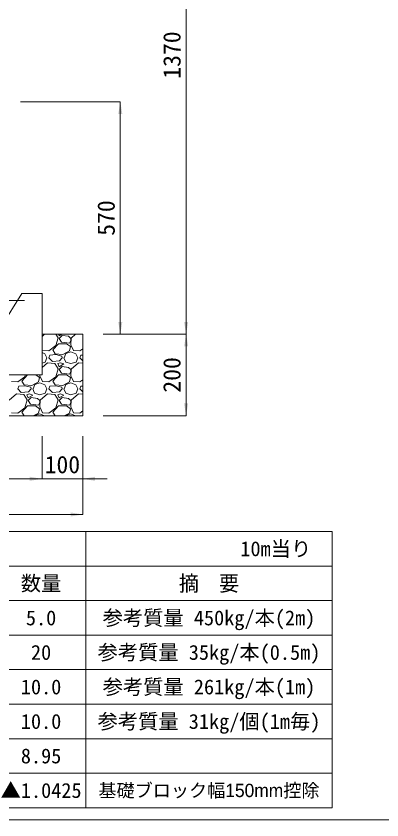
# Model space of a CAD drawing. Units: millimetres at full size. Extents: x 187207 to 255567, y 882048 to 905686.
# Drawn here: x 208954 to 209853, y 895648 to 897621 of the extents above; entities that cross this region are included whole.
import ezdxf
from ezdxf.enums import TextEntityAlignment as Align

# ---------------------------------------------------------------- set-up
doc = ezdxf.new("R2010")
doc.units = ezdxf.units.MM
doc.header["$LTSCALE"] = 20
for name, color, linetype, lineweight in [('Defpoints_3', 8, 'Continuous', 0), ('図枠', 5, 'Continuous', 13), ('基礎ブロック', 2, 'Continuous', 13), ('基礎材', 7, 'Continuous', 15), ('寸法・材料表', 7, 'Continuous', 13), ('寸法線', 7, 'Continuous', 13), ('ﾊｯﾁﾝｸﾞ', 7, 'Continuous', 5)]:
    doc.layers.add(name, color=color, linetype=linetype, lineweight=lineweight)
doc.styles.add('ＭＳ ゴシック', font='')
doc.styles.add('ＭＳ Ｐゴシック', font='')
doc.styles.get('ＭＳ ゴシック').set_extended_font_data('MS Gothic')
doc.styles.get('ＭＳ Ｐゴシック').set_extended_font_data('MS PGothic')

# ---------------------------------------------------------------- blocks, each defined once
blk = doc.blocks.new('filled_arrow')
at = {"color": 0, "linetype": 'Continuous', "lineweight": -2}
blk.add_solid([(7.5, 1.25), (0, 0), (7.5, -1.25)], dxfattribs=at)

msp = doc.modelspace()

# ---------------------------------------------------------------- linework, layer by layer
at = {"layer": 'Defpoints_3'}
for p, q in [((207764.72, 896356.41), (209730.03, 896356.41)), ((209125.03, 896356.41), (209125.03, 896271.23)), ((209730.03, 896356.41), (209730.03, 896271.23))]:
    msp.add_line(p, q, dxfattribs=at)
at = {"layer": '図枠'}
msp.add_line((194897.37, 895648.33), (214497.37, 895648.33), dxfattribs=at)
at = {"layer": '基礎ブロック'}
for p, q in [((208917.37, 896860.37), (208967.37, 896940.37)), ((209017.37, 896940.37), (208967.37, 896940.37)), ((209017.37, 896840.37), (209017.37, 896940.37)), ((209017.37, 896740.37), (209017.37, 896840.37)), ((208322.37, 896740.37), (209017.37, 896740.37))]:
    msp.add_line(p, q, dxfattribs=at)
at = {"layer": '基礎材'}
for p, q in [((209017.37, 896840.37), (209117.37, 896840.37)), ((209117.37, 896640.37), (209117.37, 896840.37)), ((208222.37, 896640.37), (209117.37, 896640.37))]:
    msp.add_line(p, q, dxfattribs=at)
at = {"layer": '寸法・材料表'}
for p, q in [((207764.72, 896271.23), (209730.03, 896271.23)), ((209125.03, 896271.23), (209125.03, 895678.33)), ((209730.03, 896271.23), (209730.03, 895678.33)), ((207764.72, 896186.53), (209730.03, 896186.53)), ((207764.72, 896101.83), (209730.03, 896101.83)), ((207764.72, 896017.13), (209730.03, 896017.13)), ((207764.72, 895932.43), (209730.03, 895932.43)), ((207764.72, 895847.73), (209730.03, 895847.73)), ((208127.72, 895763.03), (209730.03, 895763.03)), ((207764.72, 895678.33), (209730.03, 895678.33))]:
    msp.add_line(p, q, dxfattribs=at)
at = {"layer": '寸法線'}
for p, q in [((209371.44, 896840.37), (209371.44, 898210.37)), ((208964.37, 897410.37), (209209.7, 897410.37)), ((209209.7, 897410.37), (209209.7, 896840.37)), ((208784.37, 896923.36), (208974.37, 896923.36)), ((209167.37, 896840.37), (209371.44, 896840.37)), ((209167.37, 896840.37), (209209.7, 896840.37)), ((209167.37, 896840.37), (209371.44, 896840.37)), ((209371.44, 896840.37), (209371.44, 896640.37)), ((209167.37, 896640.37), (209371.44, 896640.37)), ((209017.37, 896590.37), (209017.37, 896485.43)), ((209017.37, 896590.37), (209017.37, 896485.43)), ((209117.37, 896590.37), (209117.37, 896485.43)), ((209117.37, 896590.37), (209117.37, 896397.93)), ((208322.37, 896485.43), (209017.37, 896485.43)), ((208957.37, 896485.43), (209177.37, 896485.43)), ((209117.37, 896397.93), (208222.37, 896397.93))]:
    msp.add_line(p, q, dxfattribs=at)
at = {"layer": 'ﾊｯﾁﾝｸﾞ'}
for p, q in [((209023.76, 896840.37), (209017.37, 896834.54)), ((209057.17, 896831.29), (209051.62, 896840.37)), ((209057.96, 896840.37), (209059.46, 896836.62)), ((209059.46, 896836.62), (209065.7, 896840.37)), ((209067.08, 896837.39), (209059.46, 896829.77)), ((209082.32, 896835.1), (209067.08, 896837.39)), ((209099.96, 896840.37), (209089.18, 896830.53)), ((209044.22, 896801.57), (209057.93, 896816.81)), ((209051.08, 896812.24), (209057.17, 896831.29)), ((209057.93, 896816.81), (209077.75, 896816.81)), ((209059.46, 896829.77), (209065.55, 896820.62)), ((209065.55, 896820.62), (209084.6, 896818.34)), ((209077.75, 896816.81), (209087.65, 896809.95)), ((209088.41, 896829.77), (209082.32, 896835.1)), ((209084.6, 896818.34), (209088.41, 896825.19)), ((209089.18, 896830.53), (209088.41, 896814.53)), ((209088.41, 896825.19), (209088.41, 896829.77)), ((209017.37, 896802.27), (209018.31, 896800.05)), ((209018.31, 896800.05), (209034.31, 896799.29)), ((209034.31, 896799.29), (209051.08, 896812.24)), ((209049.55, 896792.43), (209044.22, 896801.57)), ((209084.6, 896799.29), (209068.6, 896790.9)), ((209076.22, 896793.19), (209088.41, 896797)), ((209087.65, 896809.95), (209084.6, 896799.29)), ((209088.41, 896814.53), (209094.51, 896800.05)), ((209088.41, 896797), (209100.61, 896792.43)), ((209094.51, 896800.05), (209110.51, 896799.29)), ((209110.51, 896799.29), (209117.37, 896804.59)), ((209017.37, 896795.07), (209024.41, 896792.43)), ((209024.41, 896792.43), (209028.98, 896782.52)), ((209025.17, 896771.85), (209028.98, 896782.52)), ((209034.31, 896782.52), (209036.6, 896788.62)), ((209042.69, 896773.38), (209034.31, 896782.52)), ((209051.08, 896790.14), (209036.6, 896788.62)), ((209068.6, 896790.9), (209049.55, 896792.43)), ((209066.32, 896786.33), (209051.08, 896790.14)), ((209067.08, 896782.52), (209060.22, 896774.9)), ((209067.08, 896782.52), (209066.32, 896786.33)), ((209070.89, 896782.52), (209075.46, 896771.85)), ((209071.65, 896782.52), (209076.22, 896793.19)), ((209100.61, 896792.43), (209105.18, 896782.52)), ((209101.37, 896771.85), (209105.18, 896782.52)), ((209110.51, 896782.52), (209112.8, 896788.62)), ((209117.37, 896775.04), (209110.51, 896782.52)), ((209117.37, 896789.1), (209112.8, 896788.62)), ((209017.37, 896769.56), (209025.17, 896771.85)), ((209030.5, 896770.33), (209017.37, 896758.34)), ((209048.79, 896768.81), (209030.5, 896770.33)), ((209060.22, 896774.9), (209042.69, 896773.38)), ((209057.17, 896755.09), (209048.79, 896768.81)), ((209061.74, 896770.33), (209056.41, 896768.04)), ((209056.41, 896768.04), (209059.46, 896760.42)), ((209059.46, 896760.42), (209070.89, 896767.28)), ((209067.08, 896761.19), (209059.46, 896753.57)), ((209070.89, 896767.28), (209061.74, 896770.33)), ((209082.32, 896758.9), (209067.08, 896761.19)), ((209075.46, 896771.85), (209088.41, 896768.04)), ((209088.41, 896753.57), (209082.32, 896758.9)), ((209088.41, 896768.04), (209101.37, 896771.85)), ((209106.7, 896770.33), (209089.18, 896754.33)), ((209117.37, 896769.44), (209106.7, 896770.33)), ((208968.02, 896725.37), (208981.52, 896740.37)), ((208974.88, 896736.04), (208976.26, 896740.37)), ((209001.9, 896740.37), (209011.45, 896733.75)), ((209012.31, 896740.37), (209012.21, 896738.33)), ((209012.21, 896738.33), (209018.31, 896723.85)), ((209044.22, 896725.37), (209057.93, 896740.61)), ((209051.08, 896736.04), (209057.17, 896755.09)), ((209057.93, 896740.61), (209077.75, 896740.61)), ((209059.46, 896753.57), (209065.55, 896744.42)), ((209065.55, 896744.42), (209084.6, 896742.14)), ((209077.75, 896740.61), (209087.65, 896733.75)), ((209084.6, 896742.14), (209088.41, 896748.99)), ((209089.18, 896754.33), (209088.41, 896738.33)), ((209088.41, 896748.99), (209088.41, 896753.57)), ((209088.41, 896738.33), (209094.51, 896723.85)), ((208942.11, 896723.85), (208958.11, 896723.09)), ((208958.11, 896723.09), (208974.88, 896736.04)), ((208973.35, 896716.23), (208968.02, 896725.37)), ((209008.4, 896723.09), (208992.4, 896714.7)), ((209000.02, 896716.99), (209012.21, 896720.8)), ((209011.45, 896733.75), (209008.4, 896723.09)), ((209012.21, 896720.8), (209024.41, 896716.23)), ((209018.31, 896723.85), (209034.31, 896723.09)), ((209034.31, 896723.09), (209051.08, 896736.04)), ((209049.55, 896716.23), (209044.22, 896725.37)), ((209084.6, 896723.09), (209068.6, 896714.7)), ((209076.22, 896716.99), (209088.41, 896720.8)), ((209087.65, 896733.75), (209084.6, 896723.09)), ((209088.41, 896720.8), (209100.61, 896716.23)), ((209094.51, 896723.85), (209110.51, 896723.09)), ((209110.51, 896723.09), (209117.37, 896728.39)), ((208958.11, 896706.32), (208960.4, 896712.42)), ((208966.49, 896697.18), (208958.11, 896706.32)), ((208974.88, 896713.94), (208960.4, 896712.42)), ((208984.02, 896698.7), (208966.49, 896697.18)), ((208992.4, 896714.7), (208973.35, 896716.23)), ((208990.12, 896710.13), (208974.88, 896713.94)), ((208990.88, 896706.32), (208984.02, 896698.7)), ((208990.88, 896706.32), (208990.12, 896710.13)), ((208994.69, 896706.32), (208999.26, 896695.65)), ((208995.45, 896706.32), (209000.02, 896716.99)), ((209024.41, 896716.23), (209028.98, 896706.32)), ((209025.17, 896695.65), (209028.98, 896706.32)), ((209034.31, 896706.32), (209036.6, 896712.42)), ((209042.69, 896697.18), (209034.31, 896706.32)), ((209051.08, 896713.94), (209036.6, 896712.42)), ((209060.22, 896698.7), (209042.69, 896697.18)), ((209068.6, 896714.7), (209049.55, 896716.23)), ((209066.32, 896710.13), (209051.08, 896713.94)), ((209067.08, 896706.32), (209060.22, 896698.7)), ((209067.08, 896706.32), (209066.32, 896710.13)), ((209070.89, 896706.32), (209075.46, 896695.65)), ((209071.65, 896706.32), (209076.22, 896716.99)), ((209100.61, 896716.23), (209105.18, 896706.32)), ((209101.37, 896695.65), (209105.18, 896706.32)), ((209110.51, 896706.32), (209112.8, 896712.42)), ((209117.37, 896698.84), (209110.51, 896706.32)), ((209117.37, 896712.9), (209112.8, 896712.42)), ((208954.3, 896694.13), (208936.78, 896678.13)), ((208972.59, 896692.61), (208954.3, 896694.13)), ((208980.97, 896678.89), (208972.59, 896692.61)), ((208974.88, 896659.84), (208980.97, 896678.89)), ((208985.54, 896694.13), (208980.21, 896691.84)), ((208980.21, 896691.84), (208983.26, 896684.22)), ((208983.26, 896684.22), (208994.69, 896691.08)), ((208990.88, 896684.99), (208983.26, 896677.37)), ((208994.69, 896691.08), (208985.54, 896694.13)), ((209006.12, 896682.7), (208990.88, 896684.99)), ((208999.26, 896695.65), (209012.21, 896691.84)), ((209012.21, 896677.37), (209006.12, 896682.7)), ((209012.21, 896691.84), (209025.17, 896695.65)), ((209012.98, 896678.13), (209012.21, 896662.13)), ((209030.5, 896694.13), (209012.98, 896678.13)), ((209048.79, 896692.61), (209030.5, 896694.13)), ((209057.17, 896678.89), (209048.79, 896692.61)), ((209051.08, 896659.84), (209057.17, 896678.89)), ((209061.74, 896694.13), (209056.41, 896691.84)), ((209056.41, 896691.84), (209059.46, 896684.22)), ((209059.46, 896684.22), (209070.89, 896691.08)), ((209067.08, 896684.99), (209059.46, 896677.37)), ((209070.89, 896691.08), (209061.74, 896694.13)), ((209082.32, 896682.7), (209067.08, 896684.99)), ((209075.46, 896695.65), (209088.41, 896691.84)), ((209088.41, 896677.37), (209082.32, 896682.7)), ((209088.41, 896691.84), (209101.37, 896695.65)), ((209089.18, 896678.13), (209088.41, 896662.13)), ((209106.7, 896694.13), (209089.18, 896678.13)), ((209117.37, 896693.24), (209106.7, 896694.13)), ((208958.11, 896646.89), (208974.88, 896659.84)), ((208968.02, 896649.17), (208981.73, 896664.41)), ((208981.73, 896664.41), (209001.55, 896664.41)), ((208983.26, 896677.37), (208989.35, 896668.22)), ((208989.35, 896668.22), (209008.4, 896665.94)), ((209001.55, 896664.41), (209011.45, 896657.55)), ((209008.4, 896665.94), (209012.21, 896672.79)), ((209012.21, 896672.79), (209012.21, 896677.37)), ((209012.21, 896662.13), (209018.31, 896647.65)), ((209034.31, 896646.89), (209051.08, 896659.84)), ((209044.22, 896649.17), (209057.93, 896664.41)), ((209057.93, 896664.41), (209077.75, 896664.41)), ((209059.46, 896677.37), (209065.55, 896668.22)), ((209065.55, 896668.22), (209084.6, 896665.94)), ((209077.75, 896664.41), (209087.65, 896657.55)), ((209084.6, 896665.94), (209088.41, 896672.79)), ((209088.41, 896672.79), (209088.41, 896677.37)), ((209088.41, 896662.13), (209094.51, 896647.65)), ((208942.11, 896647.65), (208958.11, 896646.89)), ((208973.15, 896640.37), (208968.02, 896649.17)), ((209008.4, 896646.89), (208995.97, 896640.37)), ((208999.84, 896640.37), (209000.02, 896640.79)), ((209000.02, 896640.79), (209012.21, 896644.6)), ((209011.45, 896657.55), (209008.4, 896646.89)), ((209012.21, 896644.6), (209023.49, 896640.37)), ((209018.31, 896647.65), (209034.31, 896646.89)), ((209049.35, 896640.37), (209044.22, 896649.17)), ((209084.6, 896646.89), (209072.17, 896640.37)), ((209076.04, 896640.37), (209076.22, 896640.79)), ((209076.22, 896640.79), (209088.41, 896644.6)), ((209087.65, 896657.55), (209084.6, 896646.89)), ((209088.41, 896644.6), (209099.69, 896640.37)), ((209094.51, 896647.65), (209110.51, 896646.89)), ((209110.51, 896646.89), (209117.37, 896652.19))]:
    msp.add_line(p, q, dxfattribs=at)

# ---------------------------------------------------------------- block references
at = {"layer": '寸法線', "xscale": 4, "yscale": 4}
for p, rotation in [((209209.7, 897410.37), 270), ((209209.7, 896840.37), 90), ((209371.44, 896840.37), 90), ((209371.44, 896840.37), 270), ((209371.44, 896640.37), 90), ((209017.37, 896485.43), 180), ((209017.37, 896485.43), 180), ((209117.37, 896397.93), 180)]:
    msp.add_blockref('filled_arrow', p, dxfattribs=dict(at, rotation=rotation))
msp.add_blockref('filled_arrow', (209117.37, 896485.43), dxfattribs=at)

# ---------------------------------------------------------------- texts
at = {"layer": '寸法・材料表', "style": 'ＭＳ ゴシック'}
msp.add_text('10m当り\u3000', height=36.55, dxfattribs=at).set_placement((209728.86, 896313.82), align=Align.MIDDLE_RIGHT)
at = {"layer": '寸法・材料表'}
for s, height, style, p in [('数量', 36.55, 'ＭＳ ゴシック', (209015.03, 896228.88)), ('参考質量 450kg/本(2m)', 36.55, 'ＭＳ ゴシック', (209427.53, 896144.18)), ('5.0', 36.55, 'ＭＳ ゴシック', (209015.03, 896144.18)), ('20', 36.55, 'ＭＳ ゴシック', (209015.03, 896059.48)), ('参考質量 35kg/本(0.5m)', 36.55, 'ＭＳ ゴシック', (209427.53, 896059.48)), ('10.0', 36.55, 'ＭＳ ゴシック', (209015.03, 895974.78)), ('参考質量 261kg/本(1m)', 36.55, 'ＭＳ ゴシック', (209427.53, 895974.78)), ('参考質量 31kg/個(1m毎)', 36.55, 'ＭＳ ゴシック', (209427.53, 895890.08)), ('10.0', 36.55, 'ＭＳ ゴシック', (209015.03, 895890.08)), ('8.95', 36.55, 'ＭＳ ゴシック', (209015.03, 895805.38)), ('▲1.0425', 36.55, 'ＭＳ ゴシック', (209015.03, 895720.68)), ('基礎ブロック幅150mm控除', 32.66, 'ＭＳ Ｐゴシック', (209427.53, 895720.68))]:
    msp.add_text(s, height=height, dxfattribs=dict(at, style=style)).set_placement(p, align=Align.MIDDLE_CENTER)
at = {"layer": '寸法・材料表', "style": 'ＭＳ Ｐゴシック', "width": 0.95}
msp.add_text('摘\u3000要', height=38.1, dxfattribs=at).set_placement((209427.53, 896228.88), align=Align.MIDDLE_CENTER)
at = {"layer": '寸法線', "style": 'ＭＳ ゴシック'}
for s, p in [('1370', (209336.44, 897525.37)), ('570', (209174.7, 897125.37)), ('200', (209336.44, 896740.37))]:
    msp.add_text(s, height=42.72, rotation=90, dxfattribs=at).set_placement(p, align=Align.MIDDLE_CENTER)
msp.add_text('100', height=42.72, dxfattribs=at).set_placement((209067.37, 896520.43), align=Align.MIDDLE_CENTER)

doc.saveas('drawing.dxf')
